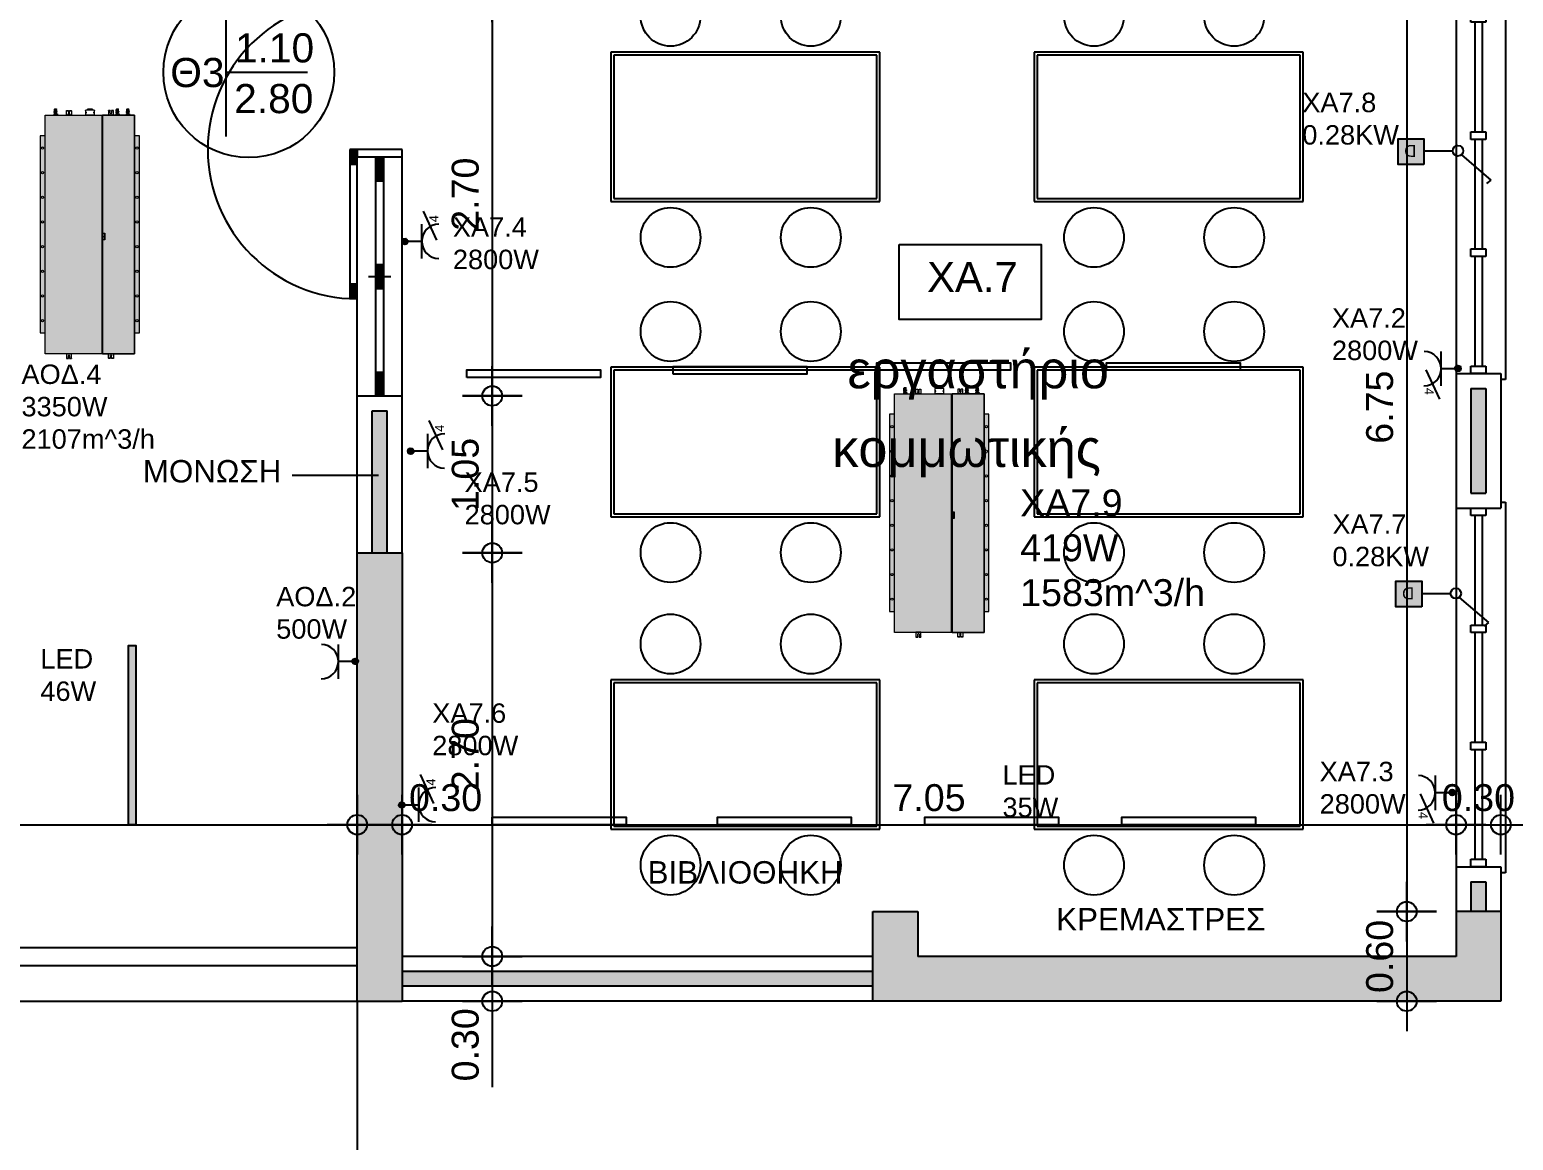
# Model space of a CAD drawing. Header units: metres. Extents: x -11 to 85, y -301 to 135.
# Drawn here: x 37.93 to 47.86, y -128.94 to -121.51 of the extents above; entities that cross this region are included whole.
import ezdxf

# ---------------------------------------------------------------- set-up
doc = ezdxf.new("R2010")
doc.units = ezdxf.units.M
doc.header["$LTSCALE"] = 0.036
doc.header["$PDMODE"] = 2
for name, color, linetype in [('arxitek aorofos', 252, 'Continuous'), ('DIMBLK', 252, 'Continuous'), ('electext', 20, 'Continuous'), ('hatch color', 252, 'Continuous'), ('HLEK-SYMBOL', 3, 'Continuous'), ('HLEK_FL001_SYMBOLS', 230, 'Continuous'), ('Parathira', 252, 'Continuous')]:
    doc.layers.add(name, color=color, linetype=linetype)
doc.layers.add('axel', color=170, linetype='Continuous', lineweight=0)
doc.styles.add('COMU-N', font='arial.ttf')
doc.styles.get("Standard").update_dxf_attribs({"font": 'arial.ttf'})
doc.dimstyles.new('CADWDOT', dxfattribs={"dimscale": 0.1, "dimtxt": 1.8, "dimasz": 0.08, "dimexe": 2, "dimexo": 0, "dimgap": 0.09, "dimtad": 0, "dimrnd": 0.001, "dimzin": 0, "dimdsep": 46, "dimtxsty": 'Standard', "dimblk1": 'ARTDIM', "dimblk2": 'ARTDIM', "dimsah": 1, "dimcen": 0.09, "dimdle": 0.05, "dimse1": 1, "dimse2": 1, "dimadec": 0, "dimazin": 0, "dimtfac": 1, "dimtmove": 0, "dimatfit": 3, "dimldrblk": 'ARTDIM', "dimfxl": 2, "dimtvp": 0.9999, "dimtolj": 1, "dimtzin": 0, "dimarcsym": 0})

# ---------------------------------------------------------------- blocks, each defined once
blk = doc.blocks.new('A$C52D13D70')
at = {"layer": 'Parathira'}
for p, q in [((-0.33, 0.04), (-0.33, -2.44)), ((-0.3, 0.04), (-0.33, 0.04)), ((-0.1, 0), (-0.2, 0)), ((-0.2, 0), (-0.2, -0.05)), ((-0.1, -0.05), (-0.1, 0)), ((0, 0), (0, -2.4)), ((-0.2, -0.05), (-0.1, -0.05)), ((-0.175, -0.05), (-0.175, -0.7833)), ((-0.125, -0.05), (-0.125, -0.7833)), ((-0.1, -0.7833), (-0.2, -0.7833)), ((-0.2, -0.7833), (-0.2, -0.8333)), ((-0.1, -0.8333), (-0.1, -0.7833)), ((-0.2, -0.8333), (-0.1, -0.8333)), ((-0.175, -0.8333), (-0.175, -1.5667)), ((-0.125, -0.8333), (-0.125, -1.5667)), ((-0.1, -1.5667), (-0.2, -1.5667)), ((-0.2, -1.5667), (-0.2, -1.6167)), ((-0.1, -1.6167), (-0.1, -1.5667)), ((-0.2, -1.6167), (-0.1, -1.6167)), ((-0.175, -1.6167), (-0.175, -2.35)), ((-0.125, -1.6167), (-0.125, -2.35)), ((-0.1, -2.35), (-0.2, -2.35)), ((-0.2, -2.35), (-0.2, -2.4)), ((-0.1, -2.4), (-0.1, -2.35)), ((-0.33, -2.44), (-0.3, -2.44)), ((-0.2, -2.4), (-0.1, -2.4))]:
    blk.add_line(p, q, dxfattribs=at)
blk = doc.blocks.new('ARTDIM')
at = {"layer": 'DIMBLK'}
for p, q in [((0, -24.9975), (0, 24.9975)), ((-24.9975, 0), (24.9975, 0))]:
    blk.add_line(p, q, dxfattribs=at)
blk.add_circle((0, 0), 8.25, dxfattribs=at)
blk = doc.blocks.new('*D1109')
at = {"layer": 'arxitek aorofos', "color": 0, "lineweight": -2}
blk.add_line((22.4317, -126.8263), (40.1157, -126.8263), dxfattribs=at)
at = {"layer": 'Defpoints', "color": 0, "transparency": 16777216}
for p in [(22.4237, -126.8263), (40.1237, -126.8263), (40.1237, -126.8263)]:
    blk.add_point(p, dxfattribs=at)
at = {"layer": 'arxitek aorofos', "color": 0, "lineweight": -2, "xscale": 0.008, "yscale": 0.008, "zscale": 0.008, "rotation": 180}
blk.add_blockref('ARTDIM', (22.4237, -126.8263), dxfattribs=at)
at = {"layer": 'arxitek aorofos', "color": 0, "lineweight": -2, "xscale": 0.008, "yscale": 0.008, "zscale": 0.008}
blk.add_blockref('ARTDIM', (40.1237, -126.8263), dxfattribs=at)
at = {"layer": 'arxitek aorofos', "color": 0, "insert": (31.2737, -126.6463), "char_height": 0.18, "attachment_point": 5}
blk.add_mtext('\\A1;17.70', dxfattribs=at)
blk = doc.blocks.new('*D1110')
at = {"layer": 'arxitek aorofos', "color": 0, "lineweight": -2}
for p, q in [((40.1317, -126.8263), (40.4157, -126.8263)), ((40.4237, -126.8263), (40.9983, -126.8263))]:
    blk.add_line(p, q, dxfattribs=at)
at = {"layer": 'Defpoints', "color": 0, "transparency": 16777216}
for p in [(40.1237, -125.0075), (40.4237, -125.0075), (40.4237, -126.8263)]:
    blk.add_point(p, dxfattribs=at)
at = {"layer": 'arxitek aorofos', "color": 0, "lineweight": -2, "xscale": 0.008, "yscale": 0.008, "zscale": 0.008, "rotation": 180}
blk.add_blockref('ARTDIM', (40.1237, -126.8263), dxfattribs=at)
at = {"layer": 'arxitek aorofos', "color": 0, "lineweight": -2, "xscale": 0.008, "yscale": 0.008, "zscale": 0.008}
blk.add_blockref('ARTDIM', (40.4237, -126.8263), dxfattribs=at)
at = {"layer": 'arxitek aorofos', "color": 0, "insert": (40.715, -126.6463), "char_height": 0.18, "attachment_point": 5}
blk.add_mtext('\\A1;0.30', dxfattribs=at)
blk = doc.blocks.new('*D1111')
at = {"layer": 'arxitek aorofos', "color": 0, "lineweight": -2}
blk.add_line((40.4317, -126.8263), (47.4657, -126.8263), dxfattribs=at)
at = {"layer": 'Defpoints', "color": 0, "transparency": 16777216}
for p in [(47.4737, -126.8263), (40.4237, -127.7075), (47.4737, -127.7075)]:
    blk.add_point(p, dxfattribs=at)
at = {"layer": 'arxitek aorofos', "color": 0, "lineweight": -2, "xscale": 0.008, "yscale": 0.008, "zscale": 0.008, "rotation": 180}
blk.add_blockref('ARTDIM', (40.4237, -126.8263), dxfattribs=at)
at = {"layer": 'arxitek aorofos', "color": 0, "lineweight": -2, "xscale": 0.008, "yscale": 0.008, "zscale": 0.008}
blk.add_blockref('ARTDIM', (47.4737, -126.8263), dxfattribs=at)
at = {"layer": 'arxitek aorofos', "color": 0, "insert": (43.9487, -126.6463), "char_height": 0.18, "attachment_point": 5}
blk.add_mtext('\\A1;7.05', dxfattribs=at)
blk = doc.blocks.new('*D1112')
at = {"layer": 'arxitek aorofos', "color": 0, "lineweight": -2}
blk.add_line((47.4817, -126.8263), (47.7657, -126.8263), dxfattribs=at)
at = {"layer": 'Defpoints', "color": 0, "transparency": 16777216}
for p in [(47.7737, -126.8263), (47.4737, -127.7075), (47.7737, -127.7075)]:
    blk.add_point(p, dxfattribs=at)
at = {"layer": 'arxitek aorofos', "color": 0, "lineweight": -2, "xscale": 0.008, "yscale": 0.008, "zscale": 0.008, "rotation": 180}
blk.add_blockref('ARTDIM', (47.4737, -126.8263), dxfattribs=at)
at = {"layer": 'arxitek aorofos', "color": 0, "lineweight": -2, "xscale": 0.008, "yscale": 0.008, "zscale": 0.008}
blk.add_blockref('ARTDIM', (47.7737, -126.8263), dxfattribs=at)
at = {"layer": 'arxitek aorofos', "color": 0, "insert": (47.6237, -126.6463), "char_height": 0.18, "attachment_point": 5}
blk.add_mtext('\\A1;0.30', dxfattribs=at)
blk = doc.blocks.new('*D1132')
at = {"layer": 'arxitek aorofos', "color": 0, "lineweight": -2}
blk.add_line((47.1437, -120.6655), (47.1437, -127.3995), dxfattribs=at)
at = {"layer": 'Defpoints', "color": 0, "transparency": 16777216}
for p in [(47.4855, -120.6575), (47.1437, -127.4075), (47.4855, -127.4075)]:
    blk.add_point(p, dxfattribs=at)
at = {"layer": 'arxitek aorofos', "color": 0, "lineweight": -2, "xscale": 0.008, "yscale": 0.008, "zscale": 0.008}
for p, rotation in [((47.1437, -120.6575), 90), ((47.1437, -127.4075), 270)]:
    blk.add_blockref('ARTDIM', p, dxfattribs=dict(at, rotation=rotation))
at = {"layer": 'arxitek aorofos', "color": 0, "insert": (46.9637, -124.0325), "char_height": 0.18, "attachment_point": 5, "rotation": 90}
blk.add_mtext('\\A1;6.75', dxfattribs=at)
blk = doc.blocks.new('*D1133')
at = {"layer": 'arxitek aorofos', "color": 0, "lineweight": -2}
blk.add_line((47.1437, -127.4155), (47.1437, -127.9995), dxfattribs=at)
at = {"layer": 'Defpoints', "color": 0, "transparency": 16777216}
for p in [(47.4855, -127.4075), (47.1437, -128.0075), (47.4855, -128.0075)]:
    blk.add_point(p, dxfattribs=at)
at = {"layer": 'arxitek aorofos', "color": 0, "lineweight": -2, "xscale": 0.008, "yscale": 0.008, "zscale": 0.008}
for p, rotation in [((47.1437, -127.4075), 90), ((47.1437, -128.0075), 270)]:
    blk.add_blockref('ARTDIM', p, dxfattribs=dict(at, rotation=rotation))
at = {"layer": 'arxitek aorofos', "color": 0, "insert": (46.9637, -127.7075), "char_height": 0.18, "attachment_point": 5, "rotation": 90}
blk.add_mtext('\\A1;0.60', dxfattribs=at)
blk = doc.blocks.new('*D1170')
at = {"layer": 'arxitek aorofos', "color": 0, "lineweight": -2}
blk.add_line((41.0274, -121.2655), (41.0274, -123.9495), dxfattribs=at)
at = {"layer": 'Defpoints', "color": 0, "transparency": 16777216}
for p in [(39.3308, -121.2575), (39.3308, -123.9575), (41.0274, -123.9575)]:
    blk.add_point(p, dxfattribs=at)
at = {"layer": 'arxitek aorofos', "color": 0, "lineweight": -2, "xscale": 0.008, "yscale": 0.008, "zscale": 0.008}
for p, rotation in [((41.0274, -121.2575), 90), ((41.0274, -123.9575), 270)]:
    blk.add_blockref('ARTDIM', p, dxfattribs=dict(at, rotation=rotation))
at = {"layer": 'arxitek aorofos', "color": 0, "insert": (40.8474, -122.6075), "char_height": 0.18, "attachment_point": 5, "rotation": 90}
blk.add_mtext('\\A1;2.70', dxfattribs=at)
blk = doc.blocks.new('*D1171')
at = {"layer": 'arxitek aorofos', "color": 0, "lineweight": -2}
blk.add_line((41.0274, -123.9655), (41.0274, -124.9995), dxfattribs=at)
at = {"layer": 'Defpoints', "color": 0, "transparency": 16777216}
for p in [(39.3308, -123.9575), (39.3308, -125.0075), (41.0274, -125.0075)]:
    blk.add_point(p, dxfattribs=at)
at = {"layer": 'arxitek aorofos', "color": 0, "lineweight": -2, "xscale": 0.008, "yscale": 0.008, "zscale": 0.008}
for p, rotation in [((41.0274, -123.9575), 90), ((41.0274, -125.0075), 270)]:
    blk.add_blockref('ARTDIM', p, dxfattribs=dict(at, rotation=rotation))
at = {"layer": 'arxitek aorofos', "color": 0, "insert": (40.8474, -124.4825), "char_height": 0.18, "attachment_point": 5, "rotation": 90}
blk.add_mtext('\\A1;1.05', dxfattribs=at)
blk = doc.blocks.new('*D1172')
at = {"layer": 'arxitek aorofos', "color": 0, "lineweight": -2}
blk.add_line((41.0274, -125.0155), (41.0274, -127.6995), dxfattribs=at)
at = {"layer": 'Defpoints', "color": 0, "transparency": 16777216}
for p in [(39.3308, -125.0075), (39.3308, -127.7075), (41.0274, -127.7075)]:
    blk.add_point(p, dxfattribs=at)
at = {"layer": 'arxitek aorofos', "color": 0, "lineweight": -2, "xscale": 0.008, "yscale": 0.008, "zscale": 0.008}
for p, rotation in [((41.0274, -125.0075), 90), ((41.0274, -127.7075), 270)]:
    blk.add_blockref('ARTDIM', p, dxfattribs=dict(at, rotation=rotation))
at = {"layer": 'arxitek aorofos', "color": 0, "insert": (40.8474, -126.3575), "char_height": 0.18, "attachment_point": 5, "rotation": 90}
blk.add_mtext('\\A1;2.70', dxfattribs=at)
blk = doc.blocks.new('*D1173')
at = {"layer": 'arxitek aorofos', "color": 0, "lineweight": -2}
for p, q in [((41.0274, -127.7155), (41.0274, -127.9995)), ((41.0274, -128.0075), (41.0274, -128.5821))]:
    blk.add_line(p, q, dxfattribs=at)
at = {"layer": 'Defpoints', "color": 0, "transparency": 16777216}
for p in [(39.3308, -127.7075), (39.3308, -128.0075), (41.0274, -128.0075)]:
    blk.add_point(p, dxfattribs=at)
at = {"layer": 'arxitek aorofos', "color": 0, "lineweight": -2, "xscale": 0.008, "yscale": 0.008, "zscale": 0.008}
for p, rotation in [((41.0274, -127.7075), 90), ((41.0274, -128.0075), 270)]:
    blk.add_blockref('ARTDIM', p, dxfattribs=dict(at, rotation=rotation))
at = {"layer": 'arxitek aorofos', "color": 0, "insert": (40.8474, -128.2988), "char_height": 0.18, "attachment_point": 5, "rotation": 90}
blk.add_mtext('\\A1;0.30', dxfattribs=at)
blk = doc.blocks.new('*D1184')
at = {"layer": 'arxitek aorofos', "color": 0, "lineweight": -2}
blk.add_line((40.1317, -131.3804), (47.7657, -131.3804), dxfattribs=at)
at = {"layer": 'Defpoints', "color": 0, "transparency": 16777216}
for p in [(40.1237, -128.0075), (47.7737, -128.0075), (47.7737, -131.3804)]:
    blk.add_point(p, dxfattribs=at)
at = {"layer": 'arxitek aorofos', "color": 0, "lineweight": -2, "xscale": 0.008, "yscale": 0.008, "zscale": 0.008, "rotation": 180}
blk.add_blockref('ARTDIM', (40.1237, -131.3804), dxfattribs=at)
at = {"layer": 'arxitek aorofos', "color": 0, "lineweight": -2, "xscale": 0.008, "yscale": 0.008, "zscale": 0.008}
blk.add_blockref('ARTDIM', (47.7737, -131.3804), dxfattribs=at)
at = {"layer": 'arxitek aorofos', "color": 0, "insert": (43.9487, -131.2004), "char_height": 0.18, "attachment_point": 5}
blk.add_mtext('\\A1;7.65', dxfattribs=at)
blk = doc.blocks.new('thranio erga 1')
at = {"layer": 'arxitek aorofos'}
for p, q in [((-7.0812, 47.2606), (-8.0812, 47.2606)), ((-8.0812, 47.2606), (-8.0812, 45.4606)), ((-7.1012, 47.2406), (-8.0612, 47.2406)), ((-8.0612, 47.2406), (-8.0612, 45.4806)), ((-7.1012, 45.4806), (-7.1012, 47.2406)), ((-7.0812, 45.4606), (-7.0812, 47.2606)), ((-8.0812, 45.4606), (-7.0812, 45.4606)), ((-8.0612, 45.4806), (-7.1012, 45.4806))]:
    blk.add_line(p, q, dxfattribs=at)
for centre in [(-8.3206, 46.7988), (-6.8412, 46.7988), (-8.3206, 45.8608), (-6.8412, 45.8608)]:
    blk.add_circle(centre, 0.2, dxfattribs=at)
blk = doc.blocks.new('gJ6_a14')
at = {"linetype": 'Continuous'}
for p, q in [((-0.1176, 0.1119), (0.113, 0.1119)), ((0, 0.1119), (0, 0))]:
    blk.add_line(p, q, dxfattribs=at)
blk.add_arc((-0.0023, 0.2279), 0.1153, 180, 358.95657, dxfattribs=at)
blk = doc.blocks.new('*X1779')
at = {"color": 0}
for p, q in [((15.598, 2.587), (15.737, 2.727)), ((15.598, 2.622), (15.702, 2.727)), ((15.601, 2.607), (15.609, 2.616)), ((15.604, 2.646), (15.605, 2.647)), ((15.605, 2.559), (15.765, 2.719)), ((15.605, 2.577), (15.614, 2.585)), ((15.609, 2.652), (15.618, 2.66)), ((15.611, 2.547), (15.618, 2.554)), ((15.614, 2.621), (15.623, 2.63)), ((15.617, 2.536), (15.789, 2.707)), ((15.618, 2.59), (15.627, 2.599)), ((15.623, 2.665), (15.631, 2.674)), ((15.623, 2.559), (15.631, 2.568)), ((15.627, 2.634), (15.636, 2.643)), ((15.631, 2.603), (15.64, 2.612)), ((15.633, 2.516), (15.808, 2.691)), ((15.636, 2.678), (15.645, 2.687)), ((15.636, 2.572), (15.645, 2.581)), ((15.64, 2.647), (15.649, 2.656)), ((15.64, 2.541), (15.649, 2.55)), ((15.645, 2.616), (15.654, 2.625)), ((15.649, 2.691), (15.658, 2.7)), ((15.649, 2.585), (15.658, 2.594)), ((15.653, 2.501), (15.824, 2.672)), ((15.654, 2.66), (15.662, 2.669)), ((15.654, 2.554), (15.662, 2.563)), ((15.658, 2.63), (15.667, 2.638)), ((15.662, 2.705), (15.671, 2.714)), ((15.662, 2.599), (15.671, 2.607)), ((15.667, 2.674), (15.676, 2.683)), ((15.667, 2.568), (15.676, 2.577)), ((15.671, 2.643), (15.68, 2.652)), ((15.671, 2.537), (15.68, 2.546)), ((15.676, 2.718), (15.678, 2.721)), ((15.676, 2.489), (15.836, 2.648)), ((15.676, 2.612), (15.685, 2.621)), ((15.68, 2.687), (15.689, 2.696)), ((15.68, 2.581), (15.689, 2.59)), ((15.685, 2.656), (15.693, 2.665)), ((15.685, 2.55), (15.693, 2.559)), ((15.689, 2.625), (15.698, 2.634)), ((15.693, 2.7), (15.702, 2.709)), ((15.693, 2.594), (15.702, 2.603)), ((15.698, 2.669), (15.707, 2.678)), ((15.698, 2.563), (15.707, 2.572)), ((15.702, 2.638), (15.711, 2.647)), ((15.705, 2.482), (15.843, 2.62)), ((15.707, 2.714), (15.715, 2.722)), ((15.707, 2.607), (15.715, 2.616)), ((15.711, 2.683), (15.72, 2.691)), ((15.711, 2.577), (15.72, 2.585)), ((15.715, 2.652), (15.724, 2.66)), ((15.715, 2.546), (15.724, 2.554)), ((15.72, 2.727), (15.721, 2.728)), ((15.72, 2.621), (15.729, 2.63)), ((15.724, 2.696), (15.733, 2.705)), ((15.724, 2.59), (15.733, 2.599)), ((15.729, 2.665), (15.738, 2.674)), ((15.729, 2.559), (15.738, 2.568)), ((15.733, 2.634), (15.742, 2.643)), ((15.738, 2.709), (15.746, 2.718)), ((15.738, 2.603), (15.746, 2.612)), ((15.741, 2.482), (15.842, 2.584)), ((15.742, 2.678), (15.751, 2.687)), ((15.742, 2.572), (15.751, 2.581)), ((15.746, 2.647), (15.755, 2.656)), ((15.746, 2.541), (15.755, 2.55)), ((15.751, 2.722), (15.752, 2.724)), ((15.751, 2.616), (15.76, 2.625)), ((15.755, 2.691), (15.764, 2.7)), ((15.755, 2.585), (15.764, 2.594)), ((15.76, 2.66), (15.768, 2.669)), ((15.76, 2.554), (15.768, 2.563)), ((15.764, 2.63), (15.773, 2.638)), ((15.768, 2.705), (15.777, 2.714)), ((15.768, 2.599), (15.777, 2.607)), ((15.773, 2.674), (15.782, 2.683)), ((15.773, 2.568), (15.782, 2.577)), ((15.777, 2.643), (15.786, 2.652)), ((15.777, 2.537), (15.786, 2.546)), ((15.782, 2.612), (15.791, 2.621)), ((15.786, 2.687), (15.795, 2.696)), ((15.786, 2.581), (15.795, 2.59)), ((15.791, 2.656), (15.799, 2.665)), ((15.791, 2.55), (15.799, 2.559)), ((15.795, 2.625), (15.804, 2.634)), ((15.799, 2.594), (15.808, 2.603)), ((15.804, 2.669), (15.813, 2.678)), ((15.804, 2.563), (15.813, 2.572)), ((15.808, 2.638), (15.817, 2.647)), ((15.813, 2.607), (15.822, 2.616)), ((15.817, 2.577), (15.826, 2.585)), ((15.822, 2.652), (15.83, 2.66)), ((15.822, 2.546), (15.83, 2.554)), ((15.826, 2.621), (15.835, 2.63)), ((15.83, 2.59), (15.839, 2.599)), ((15.835, 2.559), (15.835, 2.56)), ((15.839, 2.634), (15.84, 2.635)), ((15.844, 2.603), (15.844, 2.603)), ((15.627, 2.528), (15.636, 2.537)), ((15.645, 2.51), (15.654, 2.519)), ((15.658, 2.523), (15.667, 2.532)), ((15.664, 2.494), (15.671, 2.501)), ((15.676, 2.506), (15.685, 2.515)), ((15.689, 2.519), (15.698, 2.528)), ((15.693, 2.488), (15.702, 2.497)), ((15.702, 2.532), (15.711, 2.541)), ((15.707, 2.501), (15.715, 2.51)), ((15.72, 2.515), (15.729, 2.523)), ((15.724, 2.484), (15.733, 2.493)), ((15.733, 2.528), (15.742, 2.537)), ((15.738, 2.497), (15.746, 2.506)), ((15.751, 2.51), (15.76, 2.519)), ((15.764, 2.523), (15.773, 2.532)), ((15.768, 2.493), (15.777, 2.501)), ((15.782, 2.506), (15.791, 2.515)), ((15.795, 2.519), (15.804, 2.528)), ((15.808, 2.532), (15.817, 2.541))]:
    blk.add_line(p, q, dxfattribs=at)
blk = doc.blocks.new('GJ6_A78')
at = {"layer": 'HLEK-SYMBOL', "color": 0, "linetype": 'Continuous'}
blk.add_circle((0, 0), 0.0989, dxfattribs=at)
at = {"layer": 'HLEK-SYMBOL', "color": 0, "xscale": 0.8, "yscale": 0.8, "zscale": 0.8}
blk.add_blockref('*X1779', (-12.576, -2.084), dxfattribs=at)
blk = doc.blocks.new('priza')
at = {"layer": 'HLEK_FL001_SYMBOLS', "rotation": 180}
blk.add_blockref('gJ6_a14', (87.4, -100.4952), dxfattribs=at)
at = {"layer": 'HLEK_FL001_SYMBOLS', "xscale": 0.1951472641207488, "yscale": 0.1951472641207488, "zscale": 0.1951472641207488}
blk.add_blockref('GJ6_A78', (87.4, -100.4953), dxfattribs=at)
blk = doc.blocks.new('tetrapli priza')
at = {"layer": 'HLEK_FL001_SYMBOLS', "ltscale": 5}
blk.add_line((479.6442, -48.2674), (479.8393, -48.1769), dxfattribs=at)
at = {"layer": 'HLEK_FL001_SYMBOLS'}
blk.add_blockref('priza', (392.2343, 52.442), dxfattribs=at)
at = {"layer": 'HLEK_FL001_SYMBOLS', "ltscale": 5}
blk.add_text('4', height=0.06, dxfattribs=at).set_placement((479.7645, -48.2766))
blk = doc.blocks.new('lampes fthorismou 120')
at = {"layer": 'hatch color'}
blk.add_hatch(color=181, dxfattribs=at).paths.add_polyline_path([(84.1811, -99.2639), (84.1811, -99.2139), (85.3811, -99.2139), (85.3811, -99.2639)])
at = {"layer": 'HLEK_FL001_SYMBOLS'}
blk.add_lwpolyline([(84.1811, -99.2639), (84.1811, -99.2139), (85.3811, -99.2139), (85.3811, -99.2639)], close=True, dxfattribs=at)
blk = doc.blocks.new('gJ6_a1')
at = {"linetype": 'Continuous'}
for p, q in [((-0.2193, 0.2297), (-0.191, 0.2541)), ((-0.024, 0.0608), (-0.2193, 0.2297))]:
    blk.add_line(p, q, dxfattribs=at)
blk.add_circle((-0.0005, 0.0343), 0.0349, dxfattribs=at)
blk = doc.blocks.new('dimmer')
at = {"layer": 'HLEK_FL001_SYMBOLS'}
blk.add_hatch(color=11, dxfattribs=at).paths.add_polyline_path([(2263.758, 1291.699), (2263.543, 1291.699), (2263.543, 1291.484), (2263.758, 1291.484)])
blk.add_lwpolyline([(2263.543, 1291.699), (2263.758, 1291.699), (2263.758, 1291.484), (2263.543, 1291.484)], close=True, dxfattribs=at)
blk.add_text('D', height=0.1, dxfattribs=at).set_placement((2263.606, 1291.536))
blk = doc.blocks.new('dimmer1')
at = {"layer": 'HLEK_FL001_SYMBOLS'}
blk.add_line((2318.1609, 1255.9928), (2317.9681, 1255.9928), dxfattribs=at)
at = {"layer": 'HLEK_FL001_SYMBOLS', "xscale": 0.8000000000000114, "yscale": 0.8000000000000114, "zscale": 0.8000000000000114}
blk.add_blockref('dimmer', (507.3271, 222.7235), dxfattribs=at)
blk = doc.blocks.new('A$C5A126718')
at = {"layer": 'axel'}
for p, q in [((-0.0317, 0.0343), (-0.0317, 0.0321)), ((-0.0301, 0.0343), (-0.0317, 0.0343)), ((-0.0317, 0.0321), (-0.0317, 0.0236)), ((-0.0317, 0.0321), (-0.0301, 0.0321)), ((-0.0317, 0.0236), (-0.0301, 0.0236)), ((-0.0317, 0.0236), (-0.0317, 0.0214)), ((-0.0301, 0.0214), (-0.0317, 0.0214)), ((-0.0301, 0.0129), (-0.0317, 0.0129)), ((-0.0317, 0.0129), (-0.0317, 0.0107)), ((-0.0317, 0.0107), (-0.0301, 0.0107)), ((-0.0317, 0.0107), (-0.0317, 0.0021)), ((-0.0317, 0.0021), (-0.0301, 0.0021)), ((-0.0317, 0.0021), (-0.0317, 0)), ((-0.0301, 0), (-0.0317, 0)), ((-0.0012, 0.0343), (-0.0301, 0.0343)), ((-0.0301, 0.0343), (-0.0301, 0.0321)), ((-0.0301, 0.0321), (-0.0301, 0.0236)), ((-0.0301, 0.0236), (-0.0301, 0.0214)), ((-0.0301, 0.0214), (-0.0131, 0.0214)), ((-0.0301, 0.0129), (-0.0301, 0.0107)), ((-0.0131, 0.0129), (-0.0301, 0.0129)), ((-0.0301, 0.0107), (-0.0301, 0.0021)), ((-0.0301, 0.0021), (-0.0301, 0)), ((-0.0301, 0), (-0.0012, 0)), ((-0.0012, 0.0343), (0, 0.0343)), ((-0.0012, 0.0343), (-0.0012, 0.033)), ((-0.0012, 0.033), (-0.0012, 0.03)), ((-0.0012, 0.03), (-0.0012, 0.0271)), ((-0.0012, 0.0271), (0, 0.0271)), ((-0.0012, 0.027), (-0.0012, 0.0271)), ((-0.0012, 0.0073), (-0.0012, 0.027)), ((-0.0012, 0.0071), (-0.0012, 0.0073)), ((-0.0012, 0.0071), (0, 0.0071)), ((-0.0012, 0.0071), (-0.0012, 0.0043)), ((-0.0012, 0.0043), (-0.0012, 0.0013)), ((-0.0012, 0.0013), (-0.0012, 0)), ((-0.0012, 0), (0, 0)), ((0.0004, 0.0271), (0.0004, 0.0343)), ((0.0004, 0.0271), (0.0004, 0.0343)), ((0.0004, 0.0211), (0.0004, 0.0271)), ((0.0004, 0.0211), (0.0004, 0.0271)), ((0.0004, 0.0207), (0.0004, 0.0211)), ((0.0004, 0.0207), (0.0004, 0.0211)), ((0.0004, 0.0186), (0.0004, 0.0207)), ((0.0004, 0.0186), (0.0004, 0.0207)), ((0.0004, 0.0157), (0.0004, 0.0186)), ((0.0004, 0.0157), (0.0004, 0.0186)), ((0.0004, 0.0136), (0.0004, 0.0157)), ((0.0004, 0.0136), (0.0004, 0.0157)), ((0.0004, 0.0132), (0.0004, 0.0136)), ((0.0004, 0.0132), (0.0004, 0.0136)), ((0.0004, 0.0071), (0.0004, 0.0132)), ((0.0004, 0.0071), (0.0004, 0.0132)), ((0.0004, 0), (0.0004, 0.0071)), ((0.0004, 0), (0.0004, 0.0071))]:
    blk.add_line(p, q, dxfattribs=at)
blk.add_arc((-0.0131, 0.0171), 0.00429, 270, 90, dxfattribs=at)
blk = doc.blocks.new('A$C3A54651E')
at = {"layer": 'axel'}
for p, q in [((0.0091, 0.0228), (0, 0.0228)), ((0, 0.0228), (0, 0)), ((0.0091, 0), (0, 0)), ((0.0091, 0), (0.0091, 0.0228)), ((0.0091, 0.0171), (0.0162, 0.0171)), ((0.0091, 0.0057), (0.0162, 0.0057)), ((0.0162, 0.019), (0.0166, 0.0193)), ((0.0162, 0.0038), (0.0162, 0.019)), ((0.0162, 0.0038), (0.0166, 0.0035)), ((0.0166, 0.0035), (0.0166, 0.0193)), ((0.0166, 0.0193), (0.0184, 0.0193)), ((0.0166, 0.0035), (0.0184, 0.0035)), ((0.0184, 0.02), (0.0184, 0.0199)), ((0.0184, 0.02), (0.0184, 0.02)), ((0.0184, 0.0199), (0.0184, 0.0193)), ((0.0184, 0.0193), (0.0184, 0.0153)), ((0.0184, 0.0153), (0.0184, 0.0067)), ((0.0184, 0.0067), (0.0184, 0.0035)), ((0.0184, 0.0035), (0.0184, 0.0028)), ((0.0184, 0.0028), (0.0184, 0.0028)), ((0.0191, 0.0202), (0.0254, 0.0202)), ((0.0191, 0.0197), (0.0254, 0.0197)), ((0.0191, 0.0109), (0.0254, 0.0109)), ((0.0191, 0.0026), (0.0254, 0.0026)), ((0.0262, 0.0199), (0.0262, 0.02)), ((0.0262, 0.02), (0.0262, 0.02)), ((0.0262, 0.0182), (0.0262, 0.0199)), ((0.0262, 0.0153), (0.0262, 0.0182)), ((0.0262, 0.0182), (0.0284, 0.0182)), ((0.0262, 0.0067), (0.0262, 0.0153)), ((0.0262, 0.0046), (0.0262, 0.0067)), ((0.0262, 0.0028), (0.0262, 0.0046)), ((0.0262, 0.0046), (0.0284, 0.0046)), ((0.0262, 0.0028), (0.0262, 0.0028)), ((0.0284, 0.0193), (0.037, 0.0193)), ((0.0284, 0.0182), (0.0284, 0.0193)), ((0.0284, 0.0046), (0.0284, 0.0182)), ((0.0284, 0.0035), (0.0284, 0.0046)), ((0.0284, 0.0035), (0.037, 0.0035)), ((0.037, 0.0035), (0.037, 0.0193)), ((0.0373, 0.019), (0.037, 0.0193)), ((0.0373, 0.0037), (0.037, 0.0035)), ((0.0373, 0.0182), (0.0373, 0.019)), ((0.0373, 0.0046), (0.0373, 0.0182)), ((0.0373, 0.0182), (0.0403, 0.0182)), ((0.0373, 0.0037), (0.0373, 0.0046)), ((0.0373, 0.0046), (0.0403, 0.0046)), ((0.0403, 0.0046), (0.0403, 0.0182)), ((0.0423, 0.0162), (0.0403, 0.0182)), ((0.0423, 0.0066), (0.0403, 0.0046)), ((0.0423, 0.0066), (0.0423, 0.0162))]:
    blk.add_line(p, q, dxfattribs=at)
for points in [[(0.0191, 0.0202, 0.004311), (0.019, 0.0202, 0.005535), (0.0188, 0.0202, 0.007292), (0.0187, 0.0201, 0.009929), (0.0186, 0.0201), (0.0186, 0.0201, 0.019665), (0.0185, 0.02, 0.032685), (0.0184, 0.02, 0.060642), (0.0184, 0.02), (0.0184, 0.02)], [(0.0184, 0.0199, 0.159929), (0.0184, 0.0199, 0.090191), (0.0184, 0.0199, 0.0462), (0.0184, 0.0199, 0.02623), (0.0185, 0.0198), (0.0186, 0.0198, 0.013719), (0.0187, 0.0198, 0.009481), (0.0188, 0.0198, 0.006867), (0.0189, 0.0197, 0.005151), (0.0191, 0.0197)], [(0.0191, 0.0197, 0.015295), (0.0188, 0.0186, 0.017604), (0.0186, 0.0175), (0.0185, 0.0169, 0.02245), (0.0184, 0.0158), (0.0184, 0.0153)], [(0.0184, 0.0153, 0.023182), (0.0184, 0.0142, 0.022013), (0.0186, 0.0131), (0.0187, 0.0125, 0.017076), (0.0189, 0.0114), (0.0191, 0.0109)], [(0.0191, 0.0109, 0.016103), (0.0188, 0.0098, 0.018613), (0.0186, 0.0088), (0.0185, 0.0083, 0.023826), (0.0184, 0.0072), (0.0184, 0.0067)], [(0.0184, 0.0067, 0.024647), (0.0184, 0.0057, 0.023359), (0.0186, 0.0046), (0.0187, 0.0041, 0.018023), (0.0189, 0.0031), (0.0191, 0.0026)], [(0.0191, 0.0026, -0.004311), (0.019, 0.0026, -0.005535), (0.0188, 0.0026, -0.007292), (0.0187, 0.0027, -0.009929), (0.0186, 0.0027), (0.0186, 0.0027, -0.019665), (0.0185, 0.0027, -0.032685), (0.0184, 0.0028, -0.060642), (0.0184, 0.0028), (0.0184, 0.0028)], [(0.0262, 0.02, 0.102242), (0.0262, 0.02, 0.051435), (0.0261, 0.02, 0.028507), (0.0261, 0.0201, 0.01755), (0.026, 0.0201), (0.0259, 0.0201, 0.009159), (0.0258, 0.0201, 0.006785), (0.0257, 0.0202, 0.005184), (0.0255, 0.0202), (0.0254, 0.0202)], [(0.0254, 0.0197, 0.004812), (0.0256, 0.0197, 0.00636), (0.0258, 0.0198, 0.008685), (0.0259, 0.0198, 0.012384), (0.026, 0.0198), (0.0261, 0.0198, 0.023143), (0.0261, 0.0199, 0.039656), (0.0262, 0.0199, 0.07579), (0.0262, 0.0199, 0.144125), (0.0262, 0.0199)], [(0.0262, 0.0153, 0.023214), (0.0262, 0.0164, 0.02204), (0.026, 0.0175), (0.0259, 0.018, 0.017046), (0.0256, 0.0191), (0.0254, 0.0197)], [(0.0254, 0.0109, 0.01528), (0.0258, 0.012, 0.017585), (0.026, 0.013), (0.0261, 0.0136, 0.022468), (0.0262, 0.0147), (0.0262, 0.0153)], [(0.0262, 0.0067, 0.024685), (0.0262, 0.0078, 0.023392), (0.026, 0.0088), (0.0259, 0.0093, 0.017988), (0.0256, 0.0103), (0.0254, 0.0109)], [(0.0254, 0.0026, 0.016073), (0.0258, 0.0036, 0.018575), (0.026, 0.0046), (0.0261, 0.0052, 0.023861), (0.0262, 0.0062), (0.0262, 0.0067)], [(0.0262, 0.0028, -0.102242), (0.0262, 0.0028, -0.051435), (0.0261, 0.0028, -0.028507), (0.0261, 0.0027, -0.01755), (0.026, 0.0027), (0.0259, 0.0027, -0.009159), (0.0258, 0.0026, -0.006785), (0.0257, 0.0026, -0.005184), (0.0255, 0.0026), (0.0254, 0.0026)]]:
    blk.add_lwpolyline(points, format="xyb", dxfattribs=at)
blk = doc.blocks.new('A$C531E15D6')
at = {"layer": 'axel'}
for p, q in [((-0.0003, 0.0241), (-0.0003, -0.0359)), ((-0.0003, 0.0241), (0.0009, 0.0241)), ((-0.0003, 0.0134), (0, 0.0134)), ((-0.0003, 0.0113), (0, 0.0113)), ((-0.0003, 0.0066), (-0.0003, 0.0031)), ((-0.0003, 0.0066), (-0.0003, 0.0031)), ((0, 0.0059), (-0.0003, 0.0059)), ((-0.0003, 0.0031), (-0.0003, -0.0276)), ((0.0021, 0.0241), (0, 0.022)), ((0, 0.0059), (0, 0.022)), ((0, -0.0059), (0, 0.0059)), ((0, -0.0059), (0, 0.0059)), ((0.0012, 0.0241), (0.0009, 0.0241)), ((0.0012, 0.0241), (0.0009, 0.0241)), ((0.0012, 0.0241), (0.0021, 0.0241)), ((0.0021, 0.0241), (0.0321, 0.0241)), ((0.0021, 0.0241), (0.0321, 0.0241)), ((0.0321, 0.0241), (0.0343, 0.022)), ((0.0343, 0.022), (0.0343, 0.0134)), ((0.0343, 0.022), (0.0343, 0.0134)), ((0.0343, 0.0134), (0.0343, -0.0251)), ((0.0343, 0.0134), (0.0343, -0.0251)), ((0.038, 0.0127), (0.0343, 0.0128)), ((0.0347, 0.0056), (0.0343, 0.0056)), ((0.0347, 0.0056), (0.0347, -0.0059)), ((0.0357, 0.0099), (0.0357, 0.0045)), ((0.04, 0.0099), (0.0357, 0.0099)), ((0.0357, 0.0045), (0.0357, 0.0038)), ((0.0357, 0.0045), (0.0357, 0.0038)), ((0.0357, 0.0038), (0.0357, -0.0059)), ((0.0357, 0.0038), (0.0357, -0.0059)), ((0.038, 0.0127), (0.038, 0.0099)), ((0.04, 0.0099), (0.04, -0.0059)), ((0, -0.0176), (-0.0003, -0.0176)), ((-0.0003, -0.023), (0, -0.023)), ((-0.0003, -0.0251), (0, -0.0251)), ((-0.0003, -0.0276), (-0.0003, -0.0312)), ((-0.0003, -0.0276), (-0.0003, -0.0312)), ((-0.0003, -0.0359), (0.0021, -0.0359)), ((0, -0.0176), (0, -0.0059)), ((0, -0.0176), (0, -0.0059)), ((0, -0.0337), (0, -0.0176)), ((0.0021, -0.0359), (0, -0.0337)), ((0.0321, -0.0359), (0.0021, -0.0359)), ((0.0321, -0.0359), (0.0021, -0.0359)), ((0.0343, -0.0337), (0.0321, -0.0359)), ((0.0347, -0.0173), (0.0343, -0.0173)), ((0.038, -0.0244), (0.0343, -0.0245)), ((0.0343, -0.0251), (0.0343, -0.0337)), ((0.0343, -0.0251), (0.0343, -0.0337)), ((0.0347, -0.0059), (0.0347, -0.0173)), ((0.0357, -0.0059), (0.0357, -0.0155)), ((0.0357, -0.0059), (0.0357, -0.0155)), ((0.0357, -0.0155), (0.0357, -0.0162)), ((0.0357, -0.0155), (0.0357, -0.0162)), ((0.0357, -0.0162), (0.0357, -0.0216)), ((0.04, -0.0216), (0.0357, -0.0216)), ((0.038, -0.0244), (0.038, -0.0216)), ((0.04, -0.0059), (0.04, -0.0216))]:
    blk.add_line(p, q, dxfattribs=at)
for centre, radius in [((0.0171, 0.0199), 0.00214), ((0.0171, 0.0199), 0.00111), ((0.0171, -0.0316), 0.00214), ((0.0171, -0.0316), 0.00111)]:
    blk.add_circle(centre, radius, dxfattribs=at)
for centre, radius, start, end in [((0.0321, 0.022), 0.00214, 0, 90), ((0.0346, 0.0045), 0.00107, 0, 89.54164), ((0.0321, -0.0337), 0.00214, 270, 0), ((0.0346, -0.0162), 0.00107, 270.45836, 0)]:
    blk.add_arc(centre, radius, start, end, dxfattribs=at)
blk = doc.blocks.new('FCU 10 KANALATO')
at = {"layer": 'axel'}
for color, points in [(150, [(47986.6743, 13560.1633), (47986.6743, 13560.0206), (47986.6751, 13560.0206), (47986.6751, 13560.0135), (47986.6751, 13560.0074), (47986.6751, 13560.007), (47986.6751, 13560.002), (47986.6751, 13559.9935), (47986.6751, 13559.9863), (47986.6743, 13559.9863), (47986.6743, 13559.782), (47987.7792, 13559.782), (47988.2671, 13559.782), (47988.2671, 13559.782), (47988.2704, 13559.782), (47988.2704, 13560.1633)]), (151, [(47988.2705, 13559.5646), (47988.2705, 13559.5982), (47988.2705, 13559.5982), (47988.2705, 13559.621), (47988.2705, 13559.621), (47988.2705, 13559.6682), (47988.2705, 13559.6682), (47988.2705, 13559.691), (47988.2705, 13559.691), (47988.2705, 13559.7061), (47988.2705, 13559.7061), (47988.2705, 13559.7132), (47988.2705, 13559.7193), (47988.2705, 13559.7196), (47988.2705, 13559.7246), (47988.2705, 13559.7332), (47988.2705, 13559.7403), (47988.2705, 13559.7403), (47988.2705, 13559.7785), (47987.4805, 13559.7785), (47987.4805, 13559.7638), (47987.4362, 13559.7638), (47987.4362, 13559.7785), (47986.6743, 13559.7785), (47986.6743, 13559.7403), (47986.6751, 13559.7403), (47986.6751, 13559.7332), (47986.6751, 13559.7271), (47986.6751, 13559.7218), (47986.6751, 13559.7193), (47986.6751, 13559.7132), (47986.6751, 13559.7061), (47986.6743, 13559.7061), (47986.6743, 13559.5646)])]:
    blk.add_hatch(color=color, dxfattribs=at).paths.add_polyline_path(points)
h = blk.add_hatch(color=211, dxfattribs=at)
h.paths.add_polyline_path([(47988.1338, 13560.164), (47988.1338, 13560.197), (47986.8138, 13560.197), (47986.8138, 13560.164)])
h.paths.add_polyline_path([(47987.5563, 13560.1878, -1), (47987.5563, 13560.1731, -1)], flags=16)
h.paths.add_polyline_path([(47987.3913, 13560.1731, -1), (47987.3913, 13560.1878, -1)], flags=16)
h.paths.add_polyline_path([(47987.7213, 13560.1878, -1), (47987.7213, 13560.1731, -1)], flags=16)
h.paths.add_polyline_path([(47987.2263, 13560.1731, -1), (47987.2263, 13560.1878, -1)], flags=16)
h.paths.add_polyline_path([(47987.8863, 13560.1878, -1), (47987.8863, 13560.1731, -1)], flags=16)
h.paths.add_polyline_path([(47987.0613, 13560.1731, -1), (47987.0613, 13560.1878, -1)], flags=16)
h.paths.add_polyline_path([(47988.0513, 13560.1878, -1), (47988.0513, 13560.1731, -1)], flags=16)
h.paths.add_polyline_path([(47986.8963, 13560.1731, -1), (47986.8963, 13560.1878, -1)], flags=16)
h = blk.add_hatch(color=211, dxfattribs=at)
h.paths.add_polyline_path([(47988.1338, 13559.5327), (47988.1338, 13559.5657), (47986.8138, 13559.5657), (47986.8138, 13559.5327)])
h.paths.add_polyline_path([(47987.5563, 13559.5565, -1), (47987.5563, 13559.5418, -1)], flags=16)
h.paths.add_polyline_path([(47987.3913, 13559.5418, -1), (47987.3913, 13559.5565, -1)], flags=16)
h.paths.add_polyline_path([(47987.7213, 13559.5565, -1), (47987.7213, 13559.5418, -1)], flags=16)
h.paths.add_polyline_path([(47987.2263, 13559.5418, -1), (47987.2263, 13559.5565, -1)], flags=16)
h.paths.add_polyline_path([(47987.8863, 13559.5565, -1), (47987.8863, 13559.5418, -1)], flags=16)
h.paths.add_polyline_path([(47987.0613, 13559.5418, -1), (47987.0613, 13559.5565, -1)], flags=16)
h.paths.add_polyline_path([(47988.0513, 13559.5565, -1), (47988.0513, 13559.5418, -1)], flags=16)
h.paths.add_polyline_path([(47986.8963, 13559.5418, -1), (47986.8963, 13559.5565, -1)], flags=16)
for p, q in [((47986.6743, 13559.782), (47987.7792, 13559.782)), ((47986.6743, 13559.7804), (47987.7792, 13559.7804)), ((47986.6743, 13559.78), (47987.7816, 13559.78)), ((47987.7349, 13559.7785), (47986.6743, 13559.7785)), ((47987.4362, 13559.7785), (47987.4362, 13559.78)), ((47987.4362, 13559.7638), (47987.4362, 13559.7785)), ((47987.4362, 13559.766), (47987.4805, 13559.766)), ((47987.4805, 13559.7638), (47987.4362, 13559.7638)), ((47987.4805, 13559.7785), (47987.4805, 13559.78)), ((47987.4805, 13559.7785), (47987.4805, 13559.7638)), ((47988.2705, 13559.7785), (47987.7329, 13559.7785)), ((47987.7792, 13559.782), (47988.2671, 13559.782)), ((47987.7792, 13559.7804), (47988.2705, 13559.7804)), ((47987.7792, 13559.78), (47988.2705, 13559.78))]:
    blk.add_line(p, q, dxfattribs=at)
for points in [[(47986.6743, 13560.1633), (47988.2704, 13560.1633), (47988.2704, 13559.782), (47986.6743, 13559.782)], [(47986.6743, 13560.1633), (47988.2705, 13560.1633), (47988.2705, 13559.5646), (47986.6743, 13559.5646)], [(47986.6743, 13559.5646), (47988.2705, 13559.5646), (47988.2705, 13559.7785), (47986.6743, 13559.7785)]]:
    blk.add_lwpolyline(points, close=True, dxfattribs=at)
at = {"layer": 'axel', "linetype": 'Continuous'}
for points in [[(47986.8138, 13560.164), (47988.1338, 13560.164), (47988.1338, 13560.197), (47986.8138, 13560.197)], [(47986.8138, 13559.5327), (47988.1338, 13559.5327), (47988.1338, 13559.5657), (47986.8138, 13559.5657)]]:
    blk.add_lwpolyline(points, close=True, dxfattribs=at)
for centre in [(47986.8963, 13560.1805), (47987.0613, 13560.1805), (47987.2263, 13560.1805), (47987.3913, 13560.1805), (47987.5563, 13560.1805), (47987.7213, 13560.1805), (47987.8863, 13560.1805), (47988.0513, 13560.1805), (47986.8963, 13559.5492), (47987.0613, 13559.5492), (47987.2263, 13559.5492), (47987.3913, 13559.5492), (47987.5563, 13559.5492), (47987.7213, 13559.5492), (47987.8863, 13559.5492), (47988.0513, 13559.5492)]:
    blk.add_circle(centre, 0.00739, dxfattribs=at)
at = {"layer": 'axel'}
blk.add_circle((47987.4583, 13559.7731), 0.00111, dxfattribs=at)
at = {"xscale": -1, "rotation": 180}
for name, p in [('A$C3A54651E', (47988.2705, 13560.1043)), ('A$C531E15D6', (47988.2708, 13559.8575)), ('A$C5A126718', (47986.6746, 13559.7403)), ('A$C3A54651E', (47988.2705, 13559.691)), ('A$C3A54651E', (47988.2705, 13559.621))]:
    blk.add_blockref(name, p, dxfattribs=at)
blk.add_blockref('A$C5A126718', (47986.6746, 13559.9863))
at = {"xscale": -1}
blk.add_blockref('A$C5A126718', (47988.271, 13559.9863), dxfattribs=at)
at = {"rotation": 180}
blk.add_blockref('A$C5A126718', (47988.271, 13559.7403), dxfattribs=at)

msp = doc.modelspace()

# ---------------------------------------------------------------- hatches: boundary and pattern name
at = {"layer": 'arxitek aorofos'}
for points in [[(47.6737, -123.9075), (47.5737, -123.9075), (47.5737, -124.6075), (47.6737, -124.6075)], [(40.3237, -124.0575), (40.2237, -124.0575), (40.2237, -125.0075), (40.3237, -125.0075)], [(40.1237, -128.0075), (40.4237, -128.0075), (40.4237, -125.0075), (40.1237, -125.0075)], [(47.6737, -127.2075), (47.5737, -127.2075), (47.5737, -127.4075), (47.6737, -127.4075)], [(47.7737, -128.0075), (47.7737, -127.4075), (47.4737, -127.4075), (47.4737, -127.7075), (43.8737, -127.7075), (43.8737, -127.4075), (43.5737, -127.4075), (43.5737, -128.0075)], [(43.5737, -127.9075), (43.5737, -127.8075), (40.4237, -127.8075), (40.4237, -127.9075)]]:
    msp.add_hatch(color=256, dxfattribs=at).paths.add_polyline_path(points)

# ---------------------------------------------------------------- linework, layer by layer
for p, q in [((39.2446, -121.3629), (39.2446, -122.2209)), ((39.2446, -121.7919), (39.7906, -121.7919)), ((40.0737, -122.3075), (40.0737, -123.3062)), ((40.1237, -122.3075), (40.0737, -122.3075)), ((40.0837, -122.3075), (40.0837, -122.4075)), ((40.0937, -122.3075), (40.0937, -122.4075)), ((40.0937, -122.3175), (40.1237, -122.3175)), ((40.1037, -122.3075), (40.1037, -122.4075)), ((40.1137, -122.3075), (40.1137, -122.4075)), ((40.1237, -123.9575), (40.1237, -122.3075)), ((40.1237, -122.3075), (40.1237, -122.3575)), ((40.4237, -122.3075), (40.1237, -122.3075)), ((40.1237, -122.3575), (40.4237, -122.3575)), ((40.1237, -122.3575), (40.4237, -122.3575)), ((40.1237, -122.3575), (40.4237, -122.3575)), ((40.2487, -123.9575), (40.2487, -122.3575)), ((40.2487, -122.3575), (40.2987, -122.3575)), ((40.2587, -122.5175), (40.2587, -122.3575)), ((40.2687, -122.5175), (40.2687, -122.3575)), ((40.2787, -122.5175), (40.2787, -122.3575)), ((40.2887, -122.5175), (40.2887, -122.3575)), ((40.2987, -122.3575), (40.2987, -123.9575)), ((40.4237, -122.3575), (40.4237, -122.3075)), ((40.4237, -123.9575), (40.4237, -122.3575)), ((40.0737, -122.4075), (40.1237, -122.4075)), ((40.2487, -122.5175), (40.2987, -122.5175)), ((40.1987, -123.1575), (40.3487, -123.1575)), ((40.2487, -123.0775), (40.2987, -123.0775)), ((40.2587, -123.2375), (40.2587, -123.0775)), ((40.2687, -123.2375), (40.2687, -123.0775)), ((40.2787, -123.2375), (40.2787, -123.0775)), ((40.2887, -123.2375), (40.2887, -123.0775)), ((40.0737, -123.2075), (40.1237, -123.2075)), ((40.0837, -123.2075), (40.0837, -123.3067)), ((40.0937, -123.2075), (40.0937, -123.307)), ((40.1037, -123.2075), (40.1037, -123.3073)), ((40.1137, -123.2075), (40.1137, -123.3074)), ((40.2487, -123.2375), (40.2987, -123.2375)), ((40.2487, -123.7975), (40.2987, -123.7975)), ((40.2587, -123.9575), (40.2587, -123.7975)), ((40.2687, -123.9575), (40.2687, -123.7975)), ((40.2787, -123.9575), (40.2787, -123.7975)), ((40.2887, -123.9575), (40.2887, -123.7975)), ((47.4737, -123.8075), (47.4737, -124.7075)), ((47.4737, -123.8075), (47.7737, -123.8075)), ((47.7737, -123.8075), (47.7737, -124.7075)), ((47.5737, -123.9075), (47.6737, -123.9075)), ((47.5737, -123.9075), (47.5737, -124.6075)), ((47.6737, -123.9075), (47.6737, -124.6075)), ((40.1237, -125.0075), (40.1237, -123.9575)), ((40.1237, -123.9575), (40.4237, -123.9575)), ((40.4237, -125.0075), (40.4237, -123.9575)), ((40.2237, -124.0575), (40.3237, -124.0575)), ((40.2237, -125.0075), (40.2237, -124.0575)), ((40.3237, -125.0075), (40.3237, -124.0575)), ((40.2657, -124.4898), (39.6884, -124.4898)), ((47.5737, -124.6075), (47.6737, -124.6075)), ((47.4737, -124.7075), (47.7737, -124.7075)), ((40.1237, -125.0075), (40.4237, -125.0075)), ((40.1237, -128.0075), (40.1237, -125.0075)), ((40.4237, -125.0075), (40.4237, -128.0075)), ((47.4737, -127.1075), (47.7737, -127.1075)), ((47.4737, -127.1075), (47.4737, -127.4075)), ((47.7737, -127.1075), (47.7737, -127.4075)), ((47.5737, -127.2075), (47.6737, -127.2075)), ((47.5737, -127.2075), (47.5737, -127.4075)), ((47.6737, -127.2075), (47.6737, -127.4075)), ((43.5737, -128.0075), (43.5737, -127.4075)), ((43.5737, -127.4075), (43.8737, -127.4075)), ((43.8737, -127.4075), (43.8737, -127.7075)), ((47.7737, -127.4075), (47.4737, -127.4075)), ((47.4737, -127.4075), (47.4737, -127.7075)), ((47.7737, -127.4075), (47.7737, -128.0075)), ((36.9737, -127.6475), (40.1237, -127.6475)), ((43.5737, -127.7075), (40.4237, -127.7075)), ((47.4737, -127.7075), (43.8737, -127.7075)), ((36.9737, -127.7675), (40.1237, -127.7675)), ((43.5737, -127.8075), (40.4237, -127.8075)), ((43.5737, -127.9075), (40.4237, -127.9075)), ((36.9737, -128.0075), (40.1237, -128.0075)), ((40.1237, -128.0075), (40.4237, -128.0075)), ((40.1237, -128.0075), (40.1237, -129.8075)), ((43.5737, -128.0075), (40.4237, -128.0075)), ((47.7737, -128.0075), (43.5737, -128.0075))]:
    msp.add_line(p, q, dxfattribs=at)
msp.add_circle((39.3983, -121.7919), 0.5712, dxfattribs=at)
msp.add_arc((40.1237, -122.3075), 1, 90, 270, dxfattribs=at)
at = {"layer": 'electext'}
msp.add_lwpolyline([(43.7488, -122.9453), (44.6983, -122.9453), (44.6983, -123.4464), (43.7488, -123.4464)], close=True, dxfattribs=at)
at = {"layer": 'HLEK_FL001_SYMBOLS'}
for points in [[(43.5997, -123.7855), (43.5997, -123.7355), (44.4941, -123.7355), (44.4941, -123.7855)], [(45.1349, -123.7855), (45.1349, -123.7355), (46.0293, -123.7355), (46.0293, -123.7855)], [(40.8575, -123.8333), (40.8575, -123.7833), (41.752, -123.7833), (41.752, -123.8333)], [(42.2378, -123.8107), (42.2378, -123.7607), (43.1322, -123.7607), (43.1322, -123.8107)], [(41.0274, -126.8263), (41.0274, -126.7763), (41.9218, -126.7763), (41.9218, -126.8263)], [(42.5346, -126.8263), (42.5346, -126.7763), (43.429, -126.7763), (43.429, -126.8263)], [(43.9204, -126.8263), (43.9204, -126.7763), (44.8148, -126.7763), (44.8148, -126.8263)], [(45.2381, -126.8263), (45.2381, -126.7763), (46.1325, -126.7763), (46.1325, -126.8263)]]:
    msp.add_lwpolyline(points, close=True, dxfattribs=at)

# ---------------------------------------------------------------- block references
at = {"layer": 'arxitek aorofos', "rotation": 270}
for p in [(-3.6409, -129.738), (-0.8087, -129.738), (-3.6409, -131.8467), (-0.8087, -131.8467), (-3.6409, -133.9378), (-0.8087, -133.9378)]:
    msp.add_blockref('thranio erga 1', p, dxfattribs=at)
at = {"layer": 'arxitek aorofos', "xscale": -1}
for p in [(47.4737, -121.4075), (47.4737, -124.7075)]:
    msp.add_blockref('A$C52D13D70', p, dxfattribs=at)
at = {"layer": 'axel', "rotation": 90.00000000000071}
for p in [(13598.1995, -48110.3499), (13603.8813, -48112.2138)]:
    msp.add_blockref('FCU 10 KANALATO', p, dxfattribs=at)
at = {"layer": 'HLEK_FL001_SYMBOLS'}
for name, p, rotation in [('dimmer1', (2365.4202, 1133.6745), 180), ('gJ6_a1', (47.4865, -122.283), 180), ('tetrapli priza', (-7.6103, -602.5594), 90), ('tetrapli priza', (95.5401, 355.8613), 270), ('tetrapli priza', (-7.5718, -603.9618), 90), ('dimmer1', (2365.4056, 1130.7132), 180), ('gJ6_a1', (47.4719, -125.2443), 180), ('lampes fthorismou 120', (-60.6207, -211.0074), 90), ('priza', (140.6055, -38.3331), 270.0000000000015), ('tetrapli priza', (-7.6308, -606.3287), 90), ('tetrapli priza', (95.5007, 353.0239), 270)]:
    msp.add_blockref(name, p, dxfattribs=dict(at, rotation=rotation))

# ---------------------------------------------------------------- texts
at = {"layer": 'arxitek aorofos', "style": 'COMU-N'}
for s, height, p in [('1.10', 0.195, (39.3058, -121.7261)), ('Θ3', 0.195, (38.8731, -121.8911)), ('2.80', 0.195, (39.3006, -122.0654)), ('εργαστήριο', 0.25, (43.4031, -123.9063)), ('κομμωτικής', 0.25, (43.3017, -124.4324)), ('ΜΟΝΩΣΗ', 0.15, (38.69, -124.5362))]:
    msp.add_text(s, height=height, dxfattribs=at).set_placement(p)
at = {"layer": 'arxitek aorofos', "linetype": 'Continuous'}
for s, p in [('ΒΙΒΛΙΟΘΗΚΗ', (42.0663, -127.22)), ('ΚΡΕΜΑΣΤΡΕΣ', (44.7991, -127.5337))]:
    msp.add_text(s, height=0.15, dxfattribs=at).set_placement(p)
at = {"layer": 'electext', "style": 'COMU-N'}
msp.add_text('XA.7', height=0.2, dxfattribs=at).set_placement((43.936, -123.2615))
at = {"layer": 'HLEK_FL001_SYMBOLS', "attachment_point": 1, "style": 'COMU-N'}
for s, insert, char_height, width in [('XA7.8\\P0.28KW', (46.4457, -121.9289), 0.13, 0.589669), ('ΑΟΔ.4\\P3350W\\P2107m^ 3/h', (37.878, -123.7472), 0.13, 0.972074), ('ΧΑ7.9\\P419W\\P1583m^ 3/h', (44.5585, -124.5834), 0.18, 1.345948), ('XA7.7\\P0.28KW', (46.6471, -124.75), 0.13, 0.589669), ('LED\\P35W', (44.44, -126.4279), 0.13, 0.589669)]:
    msp.add_mtext(s, dxfattribs=dict(at, insert=insert, char_height=char_height, width=width))
at = {"layer": 'HLEK_FL001_SYMBOLS', "char_height": 0.13, "attachment_point": 1, "style": 'COMU-N'}
for s, width, insert in [('XA7.4\\P2800W', 0.349648, (40.7638, -122.7624)), ('XA7.2\\P2800W', 0.349648, (46.6437, -123.3708)), ('XA7.5\\P2800W', 0.349648, (40.8421, -124.4696)), ('ΑΟΔ.2\\P500W', 0.659866, (39.5822, -125.2349)), ('LED\\P46W', 0.80166, (38.0045, -125.6512)), ('XA7.6\\P2800W', 0.349648, (40.6258, -126.0145)), ('XA7.3\\P2800W', 0.349648, (46.5616, -126.4051))]:
    msp.add_mtext_dynamic_manual_height_columns(s, width=width, gutter_width=0.65, heights=[0], dxfattribs=dict(at, insert=insert))

# ---------------------------------------------------------------- dimensions: what is measured, and where the dimension line sits
at = {"layer": 'arxitek aorofos'}
for base, p1, p2, picture, middle in [((47.1437, -127.4075), (47.4855, -120.6575), (47.4855, -127.4075), '*D1132', (46.9637, -124.0325)), ((41.0274, -123.9575), (39.3308, -121.2575), (39.3308, -123.9575), '*D1170', (40.8474, -122.6075)), ((41.0274, -125.0075), (39.3308, -123.9575), (39.3308, -125.0075), '*D1171', (40.8474, -124.4825)), ((41.0274, -127.7075), (39.3308, -125.0075), (39.3308, -127.7075), '*D1172', (40.8474, -126.3575)), ((47.1437, -128.0075), (47.4855, -127.4075), (47.4855, -128.0075), '*D1133', (46.9637, -127.7075)), ((41.0274, -128.0075), (39.3308, -127.7075), (39.3308, -128.0075), '*D1173', (40.8474, -128.2988))]:
    dim = msp.add_linear_dim(base=base, p1=p1, p2=p2, angle=90, dimstyle='CADWDOT', dxfattribs=at)
    dim.commit()
    dim.dimension.update_dxf_attribs({"geometry": picture, "text_midpoint": middle})
for base, p1, p2, picture, middle in [((40.4237, -126.8263), (40.1237, -125.0075), (40.4237, -125.0075), '*D1110', (40.715, -126.6463)), ((40.1237, -126.8263), (22.4237, -126.8263), (40.1237, -126.8263), '*D1109', (31.2737, -126.6463)), ((47.4737, -126.8263), (40.4237, -127.7075), (47.4737, -127.7075), '*D1111', (43.9487, -126.6463))]:
    dim = msp.add_linear_dim(base=base, p1=p1, p2=p2, dimstyle='CADWDOT', dxfattribs=at)
    dim.commit()
    dim.dimension.update_dxf_attribs({"geometry": picture, "text_midpoint": middle})
dim = msp.add_linear_dim(base=(47.7737, -126.8263), p1=(47.4737, -127.7075), p2=(47.7737, -127.7075), dimstyle='CADWDOT', dxfattribs=at)
dim.commit()
dim.dimension.update_dxf_attribs({"geometry": '*D1112', "text_midpoint": (47.6237, -126.8263), "dimtype": 160})
dim = msp.add_aligned_dim(p1=(40.1237, -128.0075), p2=(47.7737, -128.0075), distance=-3.3729, dimstyle='CADWDOT', dxfattribs=at)
dim.commit()
dim.dimension.update_dxf_attribs({"geometry": '*D1184', "text_midpoint": (43.9487, -131.2004)})

doc.saveas('drawing.dxf')
